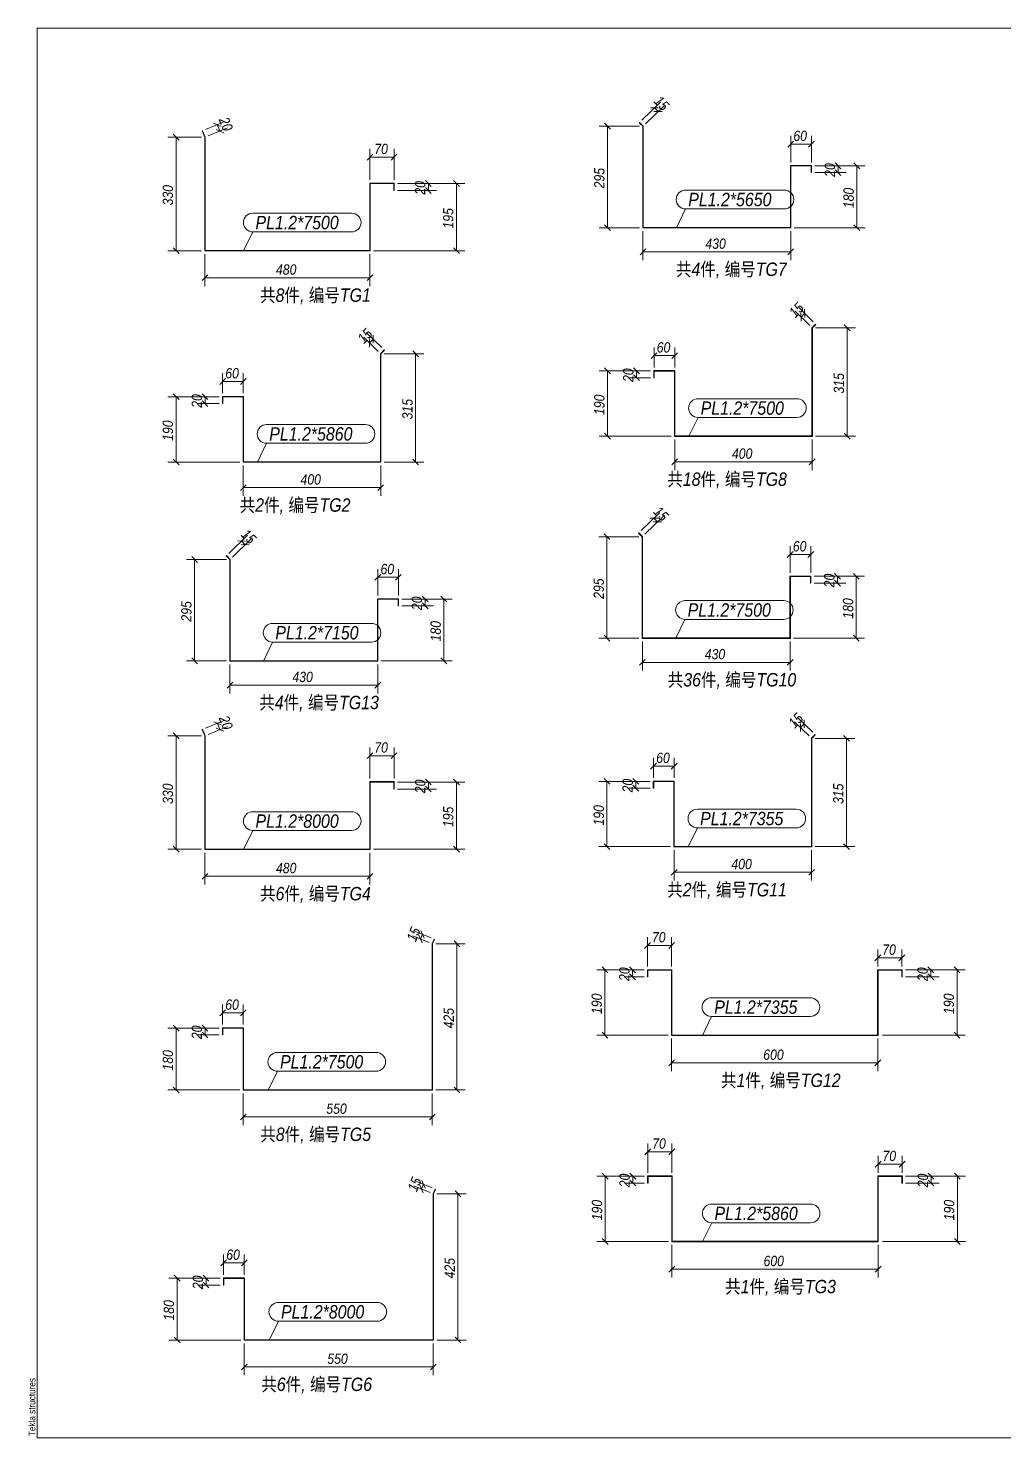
# Model space of a CAD drawing. Header units: millimetres. Extents: x 2 to 589, y 5 to 415.
# Drawn here: x 2.4 to 286.3, y 5 to 415 of the extents above; entities that cross this region are included whole.
import ezdxf

# ---------------------------------------------------------------- set-up
doc = ezdxf.new("R2010")
doc.units = ezdxf.units.MM
doc.linetypes.add('XKITLINE00', pattern=[0])
for name, color, linetype, lineweight in [('DrawingSheet', 5, 'Continuous', 0), ('Part', 2, 'Continuous', 0), ('PartMark', 3, 'Continuous', 0), ('Z-DIMENSIONS', 1, 'Continuous', 0)]:
    doc.layers.add(name, color=color, linetype=linetype, lineweight=lineweight)
doc.styles.add('Arial', font='arial.ttf')
doc.styles.add('Arial Italic', font='ariali.ttf')

msp = doc.modelspace()

# ---------------------------------------------------------------- linework, layer by layer
at = {"layer": 'DrawingSheet', "color": 5, "linetype": 'XKITLINE00', "lineweight": 0}
for p, q in [((589, 415), (5, 415)), ((5, 415), (5, 5)), ((5, 5), (589, 5))]:
    msp.add_line(p, q, dxfattribs=at)
at = {"layer": 'Part', "color": 2, "linetype": 'XKITLINE00', "lineweight": 0}
for p, q in [((180.25, 387.6), (180.17, 387.52)), ((180.17, 387.52), (181.2, 386.46)), ((181.32, 386.51), (180.25, 387.6)), ((181.2, 386.46), (181.2, 356.92)), ((181.32, 386.51), (181.32, 357.04)), ((53.02, 385.11), (53.13, 385.16)), ((53.02, 385.11), (53.77, 383.27)), ((53.13, 385.16), (53.89, 383.3)), ((53.77, 383.27), (53.77, 350.23)), ((53.89, 383.3), (53.89, 350.35)), ((224.2, 375.04), (224.2, 357.04)), ((230.32, 375.04), (224.2, 375.04)), ((224.32, 374.92), (224.32, 356.92)), ((230.2, 374.92), (224.32, 374.92)), ((230.2, 374.92), (230.2, 372.98)), ((230.32, 375.04), (230.32, 372.98)), ((101.77, 369.95), (101.77, 350.35)), ((108.89, 369.95), (101.77, 369.95)), ((101.89, 369.83), (101.89, 350.23)), ((108.77, 369.83), (101.89, 369.83)), ((108.77, 369.83), (108.77, 367.79)), ((108.89, 369.95), (108.89, 367.79)), ((230.32, 372.98), (230.2, 372.98)), ((108.89, 367.79), (108.77, 367.79)), ((224.32, 356.92), (181.2, 356.92)), ((181.32, 357.04), (224.2, 357.04)), ((53.77, 350.23), (101.89, 350.23)), ((53.89, 350.35), (101.77, 350.35)), ((230.43, 327.85), (231.5, 328.94)), ((231.58, 328.86), (230.55, 327.8)), ((231.5, 328.94), (231.58, 328.86)), ((230.43, 327.85), (230.43, 296.39)), ((230.55, 327.8), (230.55, 296.27)), ((104.91, 320.33), (105.97, 321.42)), ((104.91, 320.33), (104.91, 288.87)), ((106.06, 321.34), (105.03, 320.28)), ((105.03, 320.28), (105.03, 288.75)), ((105.97, 321.42), (106.06, 321.34)), ((190.55, 315.39), (184.43, 315.39)), ((184.43, 315.39), (184.43, 313.33)), ((184.43, 313.33), (184.55, 313.33)), ((190.43, 315.27), (184.55, 315.27)), ((184.55, 315.27), (184.55, 313.33)), ((190.43, 296.27), (190.43, 315.27)), ((190.55, 315.39), (190.55, 296.39)), ((65.03, 307.87), (58.91, 307.87)), ((58.91, 307.87), (58.91, 305.81)), ((64.91, 307.75), (59.03, 307.75)), ((59.03, 307.75), (59.03, 305.81)), ((64.91, 288.75), (64.91, 307.75)), ((65.03, 307.87), (65.03, 288.87)), ((58.91, 305.81), (59.03, 305.81)), ((230.55, 296.27), (190.43, 296.27)), ((230.43, 296.39), (190.55, 296.39)), ((105.03, 288.75), (64.91, 288.75)), ((104.91, 288.87), (65.03, 288.87)), ((180.08, 268.21), (180, 268.13)), ((180, 268.13), (181.03, 267.07)), ((181.15, 267.12), (180.08, 268.21)), ((181.03, 267.07), (181.03, 237.53)), ((181.15, 267.12), (181.15, 237.65)), ((60.11, 261.59), (60.02, 261.51)), ((60.02, 261.51), (61.05, 260.45)), ((61.17, 260.5), (60.11, 261.59)), ((61.05, 260.45), (61.05, 230.91)), ((61.17, 260.5), (61.17, 231.03)), ((224.03, 255.65), (224.03, 237.65)), ((230.15, 255.65), (224.03, 255.65)), ((224.15, 255.53), (224.15, 237.53)), ((230.03, 255.53), (224.15, 255.53)), ((230.03, 255.53), (230.03, 253.59)), ((230.15, 255.65), (230.15, 253.59)), ((230.15, 253.59), (230.03, 253.59)), ((104.05, 249.03), (104.05, 231.03)), ((110.17, 249.03), (104.05, 249.03)), ((104.17, 248.91), (104.17, 230.91)), ((110.05, 248.91), (104.17, 248.91)), ((110.05, 248.91), (110.05, 246.97)), ((110.17, 246.97), (110.05, 246.97)), ((110.17, 249.03), (110.17, 246.97)), ((224.15, 237.53), (181.03, 237.53)), ((181.15, 237.65), (224.03, 237.65)), ((104.17, 230.91), (61.05, 230.91)), ((61.17, 231.03), (104.05, 231.03)), ((53.02, 211.02), (53.13, 211.07)), ((53.02, 211.02), (53.77, 209.18)), ((53.13, 211.07), (53.89, 209.21)), ((53.77, 209.18), (53.77, 176.13)), ((53.89, 209.21), (53.89, 176.25)), ((230.26, 208.46), (231.33, 209.55)), ((231.41, 209.47), (230.38, 208.41)), ((231.33, 209.55), (231.41, 209.47)), ((230.26, 208.46), (230.26, 177)), ((230.38, 208.41), (230.38, 176.88)), ((101.77, 195.85), (101.77, 176.25)), ((108.89, 195.85), (101.77, 195.85)), ((101.89, 195.73), (101.89, 176.13)), ((108.77, 195.73), (101.89, 195.73)), ((108.77, 195.73), (108.77, 193.69)), ((108.89, 193.69), (108.77, 193.69)), ((108.89, 195.85), (108.89, 193.69)), ((190.38, 196), (184.26, 196)), ((184.26, 196), (184.26, 193.94)), ((184.26, 193.94), (184.38, 193.94)), ((190.26, 195.88), (184.38, 195.88)), ((184.38, 195.88), (184.38, 193.94)), ((190.26, 176.88), (190.26, 195.88)), ((190.38, 196), (190.38, 177)), ((230.38, 176.88), (190.26, 176.88)), ((230.26, 177), (190.38, 177)), ((53.77, 176.13), (101.89, 176.13)), ((53.89, 176.25), (101.77, 176.25)), ((120.48, 150.08), (119.91, 148.68)), ((119.91, 148.68), (119.91, 106.23)), ((120.03, 148.65), (120.59, 150.03)), ((120.03, 148.65), (120.03, 106.11)), ((120.59, 150.03), (120.48, 150.08)), ((182.54, 141.16), (182.54, 139.1)), ((182.54, 141.16), (189.66, 141.16)), ((182.66, 141.04), (182.66, 139.1)), ((182.66, 141.04), (189.54, 141.04)), ((189.54, 141.04), (189.54, 122.04)), ((189.66, 141.16), (189.66, 122.16)), ((249.54, 122.16), (249.54, 141.16)), ((256.66, 141.16), (249.54, 141.16)), ((249.66, 141.04), (249.66, 122.04)), ((256.54, 141.04), (249.66, 141.04)), ((256.54, 141.04), (256.54, 139.1)), ((256.66, 141.16), (256.66, 139.1)), ((182.66, 139.1), (182.54, 139.1)), ((256.54, 139.1), (256.66, 139.1)), ((65.03, 124.23), (58.91, 124.23)), ((58.91, 124.23), (58.91, 122.17)), ((64.91, 124.11), (59.03, 124.11)), ((59.03, 124.11), (59.03, 122.17)), ((64.91, 124.11), (64.91, 106.11)), ((65.03, 106.23), (65.03, 124.23)), ((59.03, 122.17), (58.91, 122.17)), ((189.54, 122.04), (249.66, 122.04)), ((189.66, 122.16), (249.54, 122.16)), ((120.03, 106.11), (64.91, 106.11)), ((119.91, 106.23), (65.03, 106.23)), ((182.62, 81.16), (182.62, 79.1)), ((182.62, 81.16), (189.74, 81.16)), ((182.74, 79.1), (182.62, 79.1)), ((182.74, 81.04), (182.74, 79.1)), ((182.74, 81.04), (189.62, 81.04)), ((189.62, 81.04), (189.62, 62.04)), ((189.74, 81.16), (189.74, 62.16)), ((249.62, 62.16), (249.62, 81.16)), ((256.74, 81.16), (249.62, 81.16)), ((249.74, 81.04), (249.74, 62.04)), ((256.62, 81.04), (249.74, 81.04)), ((256.62, 81.04), (256.62, 79.1)), ((256.62, 79.1), (256.74, 79.1)), ((256.74, 81.16), (256.74, 79.1)), ((120.77, 77.36), (120.19, 75.96)), ((120.19, 75.96), (120.19, 33.5)), ((120.31, 75.93), (120.88, 77.31)), ((120.31, 75.93), (120.31, 33.38)), ((120.88, 77.31), (120.77, 77.36)), ((189.62, 62.04), (249.74, 62.04)), ((189.74, 62.16), (249.62, 62.16)), ((65.31, 51.5), (59.19, 51.5)), ((59.19, 51.5), (59.19, 49.44)), ((59.31, 49.44), (59.19, 49.44)), ((65.19, 51.38), (59.31, 51.38)), ((59.31, 51.38), (59.31, 49.44)), ((65.19, 51.38), (65.19, 33.38)), ((65.31, 33.5), (65.31, 51.5)), ((120.31, 33.38), (65.19, 33.38)), ((120.19, 33.5), (65.31, 33.5))]:
    msp.add_line(p, q, dxfattribs=at)
at = {"layer": 'PartMark', "color": 1, "linetype": 'XKITLINE00', "lineweight": 0}
for p, q in [((193.66, 367.9), (222.41, 367.9)), ((67.75, 361.2), (96.5, 361.2)), ((190.99, 356.94), (193.66, 362.44)), ((193.66, 362.44), (222.41, 362.44)), ((65.08, 350.25), (67.75, 355.74)), ((67.75, 355.74), (96.5, 355.74)), ((197.28, 307.24), (226.03, 307.24)), ((71.75, 299.72), (100.5, 299.72)), ((194.61, 296.29), (197.28, 301.78)), ((197.28, 301.78), (226.03, 301.78)), ((69.08, 288.77), (71.75, 294.26)), ((71.75, 294.26), (100.5, 294.26)), ((193.49, 248.51), (222.24, 248.51)), ((190.82, 237.56), (193.49, 243.05)), ((193.49, 243.05), (222.24, 243.05)), ((73.52, 241.89), (102.26, 241.89)), ((70.85, 230.93), (73.52, 236.43)), ((73.52, 236.43), (102.26, 236.43)), ((67.75, 187.11), (96.5, 187.11)), ((197.11, 187.85), (225.86, 187.85)), ((65.08, 176.16), (67.75, 181.65)), ((67.75, 181.65), (96.5, 181.65)), ((194.44, 176.9), (197.11, 182.39)), ((197.11, 182.39), (225.86, 182.39)), ((201.21, 133), (229.96, 133)), ((198.54, 122.05), (201.21, 127.54)), ((201.21, 127.54), (229.96, 127.54)), ((74.89, 117.09), (103.64, 117.09)), ((72.22, 106.14), (74.89, 111.63)), ((74.89, 111.63), (103.64, 111.63)), ((201.29, 73), (230.03, 73)), ((198.61, 62.05), (201.29, 67.54)), ((201.29, 67.54), (230.03, 67.54)), ((75.18, 44.37), (103.93, 44.37)), ((72.51, 33.41), (75.18, 38.91)), ((75.18, 38.91), (103.93, 38.91))]:
    msp.add_line(p, q, dxfattribs=at)
at = {"layer": 'PartMark', "color": 7}
msp.add_line((190.49, 288.87), (230.49, 288.87), dxfattribs=at)
at = {"layer": 'PartMark', "color": 1, "linetype": 'XKITLINE00', "lineweight": 0}
for centre, start, end in [((193.66, 365.17), 90, 270), ((222.41, 365.17), 270, 90), ((67.75, 358.47), 90, 270), ((96.5, 358.47), 270, 90), ((197.28, 304.51), 90, 270), ((226.03, 304.51), 270, 90), ((71.75, 296.99), 90, 270), ((100.5, 296.99), 270, 90), ((193.49, 245.78), 90, 270), ((222.24, 245.78), 270, 90), ((73.52, 239.16), 90, 270), ((102.26, 239.16), 270, 90), ((67.75, 184.38), 90, 270), ((96.5, 184.38), 270, 90), ((197.11, 185.12), 90, 270), ((225.86, 185.12), 270, 90), ((201.21, 130.27), 90, 270), ((229.96, 130.27), 270, 90), ((74.89, 114.36), 90, 270), ((103.64, 114.36), 270, 90), ((201.29, 70.27), 90, 270), ((230.03, 70.27), 270, 90), ((75.18, 41.64), 90, 270), ((103.93, 41.64), 270, 90)]:
    msp.add_arc(centre, 2.73, start, end, dxfattribs=at)
at = {"layer": 'Z-DIMENSIONS', "color": 4, "linetype": 'XKITLINE00', "lineweight": 0}
for p, q in [((180.93, 388.26), (186.34, 393.53)), ((181.97, 387.18), (187.39, 392.46)), ((185.82, 391.84), (183.42, 391.87)), ((186.87, 390.77), (184.47, 390.8)), ((184.62, 391.86), (185.67, 390.78)), ((54, 385.51), (59.65, 387.82)), ((54.75, 383.66), (60.41, 385.97)), ((58.54, 386.45), (56.32, 387.38)), ((59.29, 384.6), (57.08, 385.53)), ((57.43, 386.91), (58.18, 385.06)), ((180.26, 386.48), (168.56, 386.48)), ((170.11, 387.33), (171.81, 385.63)), ((170.96, 356.98), (170.96, 386.48)), ((52.83, 383.29), (43.03, 383.29)), ((44.58, 384.13), (46.28, 382.44)), ((45.43, 350.29), (45.43, 383.29)), ((225.11, 382.14), (223.41, 380.44)), ((224.26, 375.98), (224.26, 383.69)), ((231.11, 382.14), (229.41, 380.44)), ((230.26, 375.98), (230.26, 383.69)), ((102.68, 378.33), (100.98, 376.64)), ((101.83, 370.89), (101.83, 379.88)), ((101.83, 377.48), (108.83, 377.48)), ((109.68, 378.33), (107.98, 376.64)), ((108.83, 370.89), (108.83, 379.88)), ((224.26, 381.29), (230.26, 381.29)), ((231.26, 374.98), (240.43, 374.98)), ((231.26, 374.98), (245.9, 374.98)), ((237.18, 375.83), (238.88, 374.13)), ((237.18, 373.83), (238.88, 372.13)), ((238.03, 372.98), (238.03, 374.98)), ((242.65, 375.83), (244.35, 374.13)), ((243.5, 356.98), (243.5, 374.98)), ((109.83, 369.83), (121.23, 369.83)), ((109.83, 369.83), (129.4, 369.83)), ((117.98, 370.67), (119.68, 368.98)), ((118.83, 367.79), (118.83, 369.83)), ((126.15, 370.67), (127.85, 368.98)), ((127, 350.29), (127, 369.83)), ((231.26, 372.98), (240.43, 372.98)), ((109.83, 367.79), (121.23, 367.79)), ((117.98, 368.63), (119.68, 366.94)), ((180.26, 356.98), (168.56, 356.98)), ((170.11, 357.83), (171.81, 356.13)), ((225.26, 356.98), (245.9, 356.98)), ((242.65, 357.83), (244.35, 356.13)), ((181.26, 355.98), (181.26, 347.53)), ((224.26, 355.98), (224.26, 347.53)), ((52.83, 350.29), (43.03, 350.29)), ((44.58, 351.13), (46.28, 349.44)), ((53.83, 349.29), (53.83, 340.01)), ((101.83, 349.29), (101.83, 340.01)), ((102.83, 350.29), (129.4, 350.29)), ((126.15, 351.13), (127.85, 349.44)), ((182.11, 350.78), (180.41, 349.09)), ((181.26, 349.93), (224.26, 349.93)), ((225.11, 350.78), (223.41, 349.09)), ((54.68, 343.26), (52.98, 341.57)), ((53.83, 342.41), (101.83, 342.41)), ((102.68, 343.26), (100.98, 341.57)), ((229.78, 328.52), (225.54, 332.66)), ((230.83, 329.6), (226.59, 333.73)), ((227.24, 332.18), (227.27, 329.78)), ((228.29, 333.26), (228.32, 330.86)), ((227.26, 330.98), (228.3, 332.06)), ((239.81, 328.68), (241.51, 326.98)), ((104.25, 321.01), (100.01, 325.14)), ((105.3, 322.08), (101.06, 326.21)), ((101.71, 324.66), (101.74, 322.26)), ((101.73, 323.46), (102.78, 324.54)), ((102.76, 325.74), (102.79, 323.34)), ((231.49, 327.83), (243.06, 327.83)), ((240.66, 296.33), (240.66, 327.83)), ((105.97, 320.31), (117.53, 320.31)), ((114.28, 321.16), (115.98, 319.46)), ((115.13, 288.81), (115.13, 320.31)), ((185.34, 320.61), (183.65, 318.91)), ((184.49, 316.33), (184.49, 322.16)), ((191.34, 320.61), (189.65, 318.91)), ((190.49, 316.33), (190.49, 322.16)), ((170.11, 316.18), (171.81, 314.48)), ((178.53, 316.18), (180.23, 314.48)), ((184.49, 319.76), (190.49, 319.76)), ((59.82, 313.09), (58.12, 311.39)), ((58.97, 308.81), (58.97, 314.64)), ((58.97, 312.24), (64.97, 312.24)), ((65.82, 313.09), (64.12, 311.39)), ((64.97, 308.81), (64.97, 314.64)), ((183.49, 315.33), (168.56, 315.33)), ((170.96, 296.33), (170.96, 315.33)), ((183.49, 315.33), (176.98, 315.33)), ((183.49, 313.33), (176.98, 313.33)), ((178.53, 314.18), (180.23, 312.48)), ((179.38, 313.33), (179.38, 315.33)), ((57.97, 307.81), (43.03, 307.81)), ((44.58, 308.66), (46.28, 306.96)), ((45.43, 288.81), (45.43, 307.81)), ((57.97, 307.81), (51.45, 307.81)), ((53, 308.66), (54.7, 306.96)), ((53.85, 305.81), (53.85, 307.81)), ((57.97, 305.81), (51.45, 305.81)), ((53, 306.66), (54.7, 304.96)), ((189.49, 296.33), (168.56, 296.33)), ((170.11, 297.18), (171.81, 295.48)), ((190.49, 295.33), (190.49, 286.47)), ((230.49, 295.33), (230.49, 286.47)), ((231.49, 296.33), (243.06, 296.33)), ((239.81, 297.18), (241.51, 295.48)), ((63.97, 288.81), (43.03, 288.81)), ((44.58, 289.66), (46.28, 287.96)), ((64.97, 287.81), (64.97, 278.96)), ((104.97, 287.81), (104.97, 278.96)), ((105.97, 288.81), (117.53, 288.81)), ((114.28, 289.66), (115.98, 287.96)), ((191.34, 289.72), (189.65, 288.03)), ((231.34, 289.72), (229.65, 288.03)), ((65.82, 282.2), (64.12, 280.51)), ((64.97, 281.36), (104.97, 281.36)), ((105.82, 282.2), (104.12, 280.51)), ((180.76, 268.87), (186.17, 274.14)), ((181.8, 267.79), (187.22, 273.07)), ((185.65, 272.45), (183.25, 272.48)), ((186.7, 271.38), (184.3, 271.41)), ((184.45, 272.47), (185.5, 271.39)), ((60.78, 262.25), (66.19, 267.52)), ((180.09, 267.09), (168.39, 267.09)), ((169.94, 267.94), (171.64, 266.25)), ((170.79, 237.59), (170.79, 267.09)), ((61.83, 261.17), (67.24, 266.45)), ((65.67, 265.83), (63.27, 265.86)), ((66.72, 264.76), (64.32, 264.79)), ((64.47, 265.85), (65.52, 264.77)), ((224.94, 262.75), (223.24, 261.05)), ((224.09, 256.59), (224.09, 264.3)), ((230.94, 262.75), (229.24, 261.05)), ((230.09, 256.59), (230.09, 264.3)), ((60.11, 260.47), (48.41, 260.47)), ((49.96, 261.32), (51.66, 259.62)), ((50.81, 230.97), (50.81, 260.47)), ((224.09, 261.9), (230.09, 261.9)), ((104.96, 256.13), (103.26, 254.43)), ((104.11, 249.97), (104.11, 257.68)), ((104.11, 255.28), (110.11, 255.28)), ((110.96, 256.13), (109.26, 254.43)), ((110.11, 249.97), (110.11, 257.68)), ((231.09, 255.59), (240.26, 255.59)), ((231.09, 255.59), (245.73, 255.59)), ((237.01, 256.44), (238.71, 254.75)), ((237.01, 254.44), (238.71, 252.75)), ((237.86, 253.59), (237.86, 255.59)), ((242.48, 256.44), (244.18, 254.75)), ((243.33, 237.59), (243.33, 255.59)), ((231.09, 253.59), (240.26, 253.59)), ((111.11, 248.97), (120.28, 248.97)), ((111.11, 248.97), (125.75, 248.97)), ((111.11, 246.97), (120.28, 246.97)), ((117.03, 249.82), (118.73, 248.12)), ((117.03, 247.82), (118.73, 246.12)), ((117.88, 246.97), (117.88, 248.97)), ((122.5, 249.82), (124.2, 248.12)), ((123.35, 230.97), (123.35, 248.97)), ((169.94, 238.44), (171.64, 236.75)), ((242.48, 238.44), (244.18, 236.75)), ((180.09, 237.59), (168.39, 237.59)), ((181.09, 236.59), (181.09, 228.14)), ((224.09, 236.59), (224.09, 228.14)), ((225.09, 237.59), (245.73, 237.59)), ((60.11, 230.97), (48.41, 230.97)), ((49.96, 231.82), (51.66, 230.12)), ((61.11, 229.97), (61.11, 221.52)), ((104.11, 229.97), (104.11, 221.52)), ((105.11, 230.97), (125.75, 230.97)), ((122.5, 231.82), (124.2, 230.12)), ((181.94, 231.39), (180.24, 229.7)), ((181.09, 230.54), (224.09, 230.54)), ((224.94, 231.39), (223.24, 229.7)), ((61.96, 224.77), (60.26, 223.08)), ((61.11, 223.92), (104.11, 223.92)), ((104.96, 224.77), (103.26, 223.08)), ((54, 211.42), (59.65, 213.73)), ((58.54, 212.36), (56.32, 213.29)), ((229.61, 209.14), (225.37, 213.27)), ((230.66, 210.21), (226.42, 214.34)), ((228.12, 213.87), (228.15, 211.47)), ((52.83, 209.19), (43.03, 209.19)), ((44.58, 210.04), (46.28, 208.34)), ((45.43, 176.19), (45.43, 209.19)), ((54.75, 209.57), (60.41, 211.88)), ((59.29, 210.5), (57.08, 211.43)), ((57.43, 212.82), (58.18, 210.97)), ((227.07, 212.79), (227.1, 210.39)), ((227.09, 211.59), (228.13, 212.67)), ((239.64, 209.29), (241.34, 207.59)), ((101.83, 196.79), (101.83, 205.79)), ((108.83, 196.79), (108.83, 205.79)), ((231.32, 208.44), (242.89, 208.44)), ((240.49, 176.94), (240.49, 208.44)), ((102.68, 204.24), (100.98, 202.54)), ((101.83, 203.39), (108.83, 203.39)), ((109.68, 204.24), (107.98, 202.54)), ((185.17, 201.22), (183.48, 199.52)), ((184.32, 196.94), (184.32, 202.77)), ((191.17, 201.22), (189.48, 199.52)), ((190.32, 196.94), (190.32, 202.77)), ((184.32, 200.37), (190.32, 200.37)), ((109.83, 195.73), (121.23, 195.73)), ((109.83, 195.73), (129.4, 195.73)), ((109.83, 193.69), (121.23, 193.69)), ((117.98, 196.58), (119.68, 194.88)), ((117.98, 194.54), (119.68, 192.84)), ((118.83, 193.69), (118.83, 195.73)), ((126.15, 196.58), (127.85, 194.88)), ((127, 176.19), (127, 195.73)), ((183.32, 195.94), (168.39, 195.94)), ((169.94, 196.79), (171.64, 195.09)), ((170.79, 176.94), (170.79, 195.94)), ((183.32, 195.94), (176.81, 195.94)), ((183.32, 193.94), (176.81, 193.94)), ((178.36, 196.79), (180.06, 195.09)), ((178.36, 194.79), (180.06, 193.09)), ((179.21, 193.94), (179.21, 195.94)), ((44.58, 177.04), (46.28, 175.34)), ((126.15, 177.04), (127.85, 175.34)), ((189.32, 176.94), (168.39, 176.94)), ((169.94, 177.79), (171.64, 176.09)), ((231.32, 176.94), (242.89, 176.94)), ((239.64, 177.79), (241.34, 176.09)), ((52.83, 176.19), (43.03, 176.19)), ((53.83, 175.19), (53.83, 165.92)), ((101.83, 175.19), (101.83, 165.92)), ((102.83, 176.19), (129.4, 176.19)), ((190.32, 175.94), (190.32, 167.08)), ((230.32, 175.94), (230.32, 167.08)), ((54.68, 169.17), (52.98, 167.47)), ((53.83, 168.32), (101.83, 168.32)), ((102.68, 169.17), (100.98, 167.47)), ((191.17, 170.33), (189.48, 168.64)), ((190.32, 169.48), (230.32, 169.48)), ((231.17, 170.33), (229.48, 168.64)), ((119.61, 150.43), (114.88, 152.36)), ((116.64, 152.56), (117.57, 150.35)), ((119.04, 149.04), (114.31, 150.97)), ((116.07, 151.17), (117, 148.96)), ((116.53, 150.06), (117.1, 151.45)), ((120.97, 148.67), (129.54, 148.67)), ((126.29, 149.51), (127.99, 147.82)), ((127.14, 106.17), (127.14, 148.67)), ((183.45, 149.03), (181.75, 147.33)), ((182.6, 142.1), (182.6, 150.58)), ((182.6, 148.18), (189.6, 148.18)), ((190.45, 149.03), (188.75, 147.33)), ((189.6, 142.1), (189.6, 150.58)), ((250.45, 145.44), (248.75, 143.75)), ((249.6, 142.1), (249.6, 146.99)), ((249.6, 144.59), (256.6, 144.59)), ((257.45, 145.44), (255.75, 143.75)), ((256.6, 142.1), (256.6, 146.99)), ((181.6, 141.1), (167.81, 141.1)), ((169.37, 141.95), (171.06, 140.25)), ((170.21, 122.1), (170.21, 141.1)), ((181.6, 141.1), (175.83, 141.1)), ((177.38, 141.95), (179.08, 140.25)), ((177.38, 139.95), (179.08, 138.25)), ((178.23, 139.1), (178.23, 141.1)), ((257.6, 141.1), (267.41, 141.1)), ((257.6, 141.1), (275.05, 141.1)), ((264.16, 141.95), (265.86, 140.25)), ((264.16, 139.95), (265.86, 138.25)), ((265.01, 139.1), (265.01, 141.1)), ((271.8, 141.95), (273.5, 140.25)), ((272.65, 122.1), (272.65, 141.1)), ((181.6, 139.1), (175.83, 139.1)), ((257.6, 139.1), (267.41, 139.1)), ((59.82, 129.45), (58.12, 127.75)), ((58.97, 125.17), (58.97, 131)), ((58.97, 128.6), (64.97, 128.6)), ((65.82, 129.45), (64.12, 127.75)), ((64.97, 125.17), (64.97, 131)), ((57.97, 124.17), (43.03, 124.17)), ((44.58, 125.01), (46.28, 123.32)), ((45.43, 106.17), (45.43, 124.17)), ((57.97, 124.17), (51.45, 124.17)), ((53, 125.01), (54.7, 123.32)), ((53, 123.01), (54.7, 121.32)), ((53.85, 122.17), (53.85, 124.17)), ((57.97, 122.17), (51.45, 122.17)), ((188.6, 122.1), (167.81, 122.1)), ((169.37, 122.95), (171.06, 121.25)), ((189.6, 121.1), (189.6, 111.64)), ((249.6, 121.1), (249.6, 111.64)), ((250.91, 122.1), (275.05, 122.1)), ((271.8, 122.95), (273.5, 121.25)), ((190.45, 114.89), (188.75, 113.19)), ((250.45, 114.89), (248.75, 113.19)), ((189.6, 114.04), (249.6, 114.04)), ((44.58, 107.01), (46.28, 105.32)), ((126.29, 107.01), (127.99, 105.32)), ((63.97, 106.17), (43.03, 106.17)), ((64.97, 105.17), (64.97, 95.93)), ((119.97, 105.17), (119.97, 95.93)), ((120.97, 106.17), (129.54, 106.17)), ((65.82, 99.18), (64.12, 97.48)), ((120.82, 99.18), (119.12, 97.48)), ((64.97, 98.33), (119.97, 98.33)), ((182.68, 82.1), (182.68, 90.58)), ((189.68, 82.1), (189.68, 90.58)), ((183.53, 89.03), (181.83, 87.34)), ((182.68, 88.18), (189.68, 88.18)), ((190.53, 89.03), (188.83, 87.34)), ((249.68, 82.1), (249.68, 87)), ((256.68, 82.1), (256.68, 87)), ((250.53, 85.44), (248.83, 83.75)), ((249.68, 84.6), (256.68, 84.6)), ((257.53, 85.44), (255.83, 83.75)), ((119.33, 76.32), (114.6, 78.25)), ((119.89, 77.71), (115.17, 79.64)), ((116.36, 78.45), (117.29, 76.24)), ((116.82, 77.34), (117.39, 78.73)), ((116.92, 79.84), (117.85, 77.63)), ((181.68, 81.1), (167.89, 81.1)), ((169.44, 81.95), (171.14, 80.25)), ((170.29, 62.1), (170.29, 81.1)), ((181.68, 81.1), (175.91, 81.1)), ((181.68, 79.1), (175.91, 79.1)), ((177.46, 81.95), (179.16, 80.25)), ((177.46, 79.95), (179.16, 78.25)), ((178.31, 79.1), (178.31, 81.1)), ((257.68, 81.1), (267.49, 81.1)), ((257.68, 81.1), (275.13, 81.1)), ((257.68, 79.1), (267.49, 79.1)), ((264.24, 81.95), (265.94, 80.25)), ((264.24, 79.95), (265.94, 78.25)), ((265.09, 79.1), (265.09, 81.1)), ((271.88, 81.95), (273.58, 80.25)), ((272.73, 62.1), (272.73, 81.1)), ((121.25, 75.94), (129.83, 75.94)), ((126.58, 76.79), (128.28, 75.1)), ((127.43, 33.44), (127.43, 75.94)), ((188.68, 62.1), (167.89, 62.1)), ((169.44, 62.95), (171.14, 61.25)), ((250.99, 62.1), (275.13, 62.1)), ((271.88, 62.95), (273.58, 61.25)), ((59.25, 52.44), (59.25, 58.27)), ((65.25, 52.44), (65.25, 58.27)), ((189.68, 61.1), (189.68, 51.64)), ((249.68, 61.1), (249.68, 51.64)), ((60.1, 56.72), (58.41, 55.03)), ((59.25, 55.87), (65.25, 55.87)), ((66.1, 56.72), (64.41, 55.03)), ((190.53, 54.89), (188.83, 53.19)), ((189.68, 54.04), (249.68, 54.04)), ((250.53, 54.89), (248.83, 53.19)), ((58.25, 51.44), (43.32, 51.44)), ((44.87, 52.29), (46.57, 50.6)), ((45.72, 33.44), (45.72, 51.44)), ((58.25, 51.44), (51.74, 51.44)), ((58.25, 49.44), (51.74, 49.44)), ((53.29, 52.29), (54.99, 50.6)), ((53.29, 50.29), (54.99, 48.6)), ((54.14, 49.44), (54.14, 51.44)), ((64.25, 33.44), (43.32, 33.44)), ((44.87, 34.29), (46.57, 32.6)), ((121.25, 33.44), (129.83, 33.44)), ((126.58, 34.29), (128.28, 32.6)), ((65.25, 32.44), (65.25, 23.21)), ((120.25, 32.44), (120.25, 23.21)), ((66.1, 26.46), (64.41, 24.76)), ((65.25, 25.61), (120.25, 25.61)), ((121.1, 26.46), (119.41, 24.76))]:
    msp.add_line(p, q, dxfattribs=at)
at = {"layer": 'Z-DIMENSIONS', "color": 3}
for p in [(184.62, 391.86), (185.67, 390.78), (57.43, 386.91), (170.96, 386.48), (45.43, 383.29), (58.18, 385.06), (101.83, 377.48), (108.83, 377.48), (224.26, 381.29), (230.26, 381.29), (238.03, 374.98), (243.5, 374.98), (118.83, 369.83), (127, 369.83), (238.03, 372.98), (118.83, 367.79), (170.96, 356.98), (243.5, 356.98), (45.43, 350.29), (127, 350.29), (181.26, 349.93), (224.26, 349.93), (53.83, 342.41), (101.83, 342.41), (227.26, 330.98), (228.3, 332.06), (102.78, 324.54), (240.66, 327.83), (101.73, 323.46), (115.13, 320.31), (184.49, 319.76), (190.49, 319.76), (58.97, 312.24), (64.97, 312.24), (170.96, 315.33), (179.38, 315.33), (179.38, 313.33), (45.43, 307.81), (53.85, 307.81), (53.85, 305.81), (170.96, 296.33), (240.66, 296.33), (45.43, 288.81), (115.13, 288.81), (190.49, 288.87), (230.49, 288.87), (64.97, 281.36), (104.97, 281.36), (184.45, 272.47), (185.5, 271.39), (170.79, 267.09), (64.47, 265.85), (65.52, 264.77), (50.81, 260.47), (224.09, 261.9), (230.09, 261.9), (104.11, 255.28), (110.11, 255.28), (237.86, 255.59), (243.33, 255.59), (237.86, 253.59), (117.88, 248.97), (117.88, 246.97), (123.35, 248.97), (170.79, 237.59), (243.33, 237.59), (50.81, 230.97), (123.35, 230.97), (181.09, 230.54), (224.09, 230.54), (61.11, 223.92), (104.11, 223.92), (45.43, 209.19), (57.43, 212.82), (58.18, 210.97), (227.09, 211.59), (228.13, 212.67), (240.49, 208.44), (101.83, 203.39), (108.83, 203.39), (184.32, 200.37), (190.32, 200.37), (118.83, 195.73), (118.83, 193.69), (127, 195.73), (170.79, 195.94), (179.21, 195.94), (179.21, 193.94), (170.79, 176.94), (240.49, 176.94), (45.43, 176.19), (127, 176.19), (53.83, 168.32), (101.83, 168.32), (190.32, 169.48), (230.32, 169.48), (116.53, 150.06), (117.1, 151.45), (127.14, 148.67), (182.6, 148.18), (189.6, 148.18), (249.6, 144.59), (256.6, 144.59), (170.21, 141.1), (178.23, 141.1), (265.01, 141.1), (272.65, 141.1), (178.23, 139.1), (265.01, 139.1), (58.97, 128.6), (64.97, 128.6), (45.43, 124.17), (53.85, 124.17), (53.85, 122.17), (170.21, 122.1), (272.65, 122.1), (189.6, 114.04), (249.6, 114.04), (45.43, 106.17), (127.14, 106.17), (64.97, 98.33), (119.97, 98.33), (182.68, 88.18), (189.68, 88.18), (249.68, 84.6), (256.68, 84.6), (117.39, 78.73), (170.29, 81.1), (178.31, 81.1), (178.31, 79.1), (265.09, 81.1), (265.09, 79.1), (272.73, 81.1), (116.82, 77.34), (127.43, 75.94), (170.29, 62.1), (272.73, 62.1), (59.25, 55.87), (65.25, 55.87), (189.68, 54.04), (249.68, 54.04), (45.72, 51.44), (54.14, 51.44), (54.14, 49.44), (45.72, 33.44), (127.43, 33.44), (65.25, 25.61), (120.25, 25.61)]:
    msp.add_point(p, dxfattribs=at)

# ---------------------------------------------------------------- texts
at = {"layer": 'DrawingSheet', "color": 5, "style": 'Arial', "width": 0.85}
msp.add_text('Tekla structures', height=2, rotation=90, dxfattribs=at).set_placement((4.5, 5.5))
at = {"layer": 'PartMark', "color": 7, "style": 'Arial Italic', "width": 0.85}
for s, p in [('PL1.2*5650', (194.44, 363.22)), ('PL1.2*7500', (68.53, 356.52)), ('共4件, 编号TG7', (190.86, 342.93)), ('共8件, 编号TG1', (69.85, 335.41)), ('PL1.2*7500', (198.06, 302.56)), ('PL1.2*5860', (72.53, 295.04)), ('共18件, 编号TG8', (188.33, 281.87)), ('共2件, 编号TG2', (63.92, 274.36)), ('PL1.2*7500', (194.27, 243.83)), ('PL1.2*7150', (74.3, 237.21)), ('共36件, 编号TG10', (188.47, 223.54)), ('共4件, 编号TG13', (69.61, 216.92)), ('PL1.2*8000', (68.53, 182.43)), ('PL1.2*7355', (197.89, 183.17)), ('共6件, 编号TG4', (69.85, 161.32)), ('共2件, 编号TG11', (188.31, 162.48)), ('PL1.2*7355', (201.99, 128.32)), ('PL1.2*7500', (75.67, 112.41)), ('共1件, 编号TG12', (203.96, 107.04)), ('共8件, 编号TG5', (69.92, 91.33)), ('PL1.2*5860', (202.07, 68.32)), ('共1件, 编号TG3', (205.15, 47.04)), ('PL1.2*8000', (75.96, 39.69)), ('共6件, 编号TG6', (70.21, 18.61))]:
    msp.add_text(s, height=3.9, dxfattribs=at).set_placement(p)
at = {"layer": 'Z-DIMENSIONS', "color": 3, "style": 'Arial Italic', "width": 0.85}
for s, rotation, p in [('15', -45.7335, (184.24, 393.54)), ('20', -67.821, (57.8, 388.39)), ('295', 90.0002, (170.06, 368.4)), ('20', 90.0002, (237.13, 371.76)), ('330', 90.0002, (44.53, 363.45)), ('20', 90.0002, (117.93, 366.58)), ('180', 90.0002, (242.6, 362.65)), ('195', 90.0002, (126.1, 356.72)), ('15', 45.7335, (225.58, 330.55)), ('15', 45.7335, (100.06, 323.04)), ('20', 90.0002, (178.48, 312.1)), ('315', 90.0002, (239.76, 308.74)), ('20', 90.0002, (52.95, 304.58)), ('190', 90.0002, (170.06, 302.49)), ('315', 90.0002, (114.23, 301.22)), ('190', 90.0002, (44.53, 294.97)), ('15', -45.7335, (184.06, 274.15)), ('15', -45.7335, (64.09, 267.53)), ('295', 90.0002, (169.89, 249.01)), ('20', 90.0002, (236.96, 252.37)), ('295', 90.0002, (49.91, 242.39)), ('20', 90.0002, (116.98, 245.75)), ('180', 90.0002, (242.43, 243.26)), ('180', 90.0002, (122.45, 236.64)), ('20', -67.821, (57.8, 214.3)), ('15', 45.7335, (225.41, 211.16)), ('330', 90.0002, (44.53, 189.36)), ('20', 90.0002, (117.93, 192.49)), ('20', 90.0002, (178.31, 192.71)), ('315', 90.0002, (239.59, 189.35)), ('190', 90.0002, (169.89, 183.1)), ('195', 90.0002, (126.1, 182.63)), ('15', 67.8325, (115.14, 149.04)), ('20', 90.0002, (177.33, 137.87)), ('20', 90.0002, (264.11, 137.87)), ('190', 90.0002, (169.31, 128.26)), ('190', 90.0002, (271.75, 128.26)), ('425', 90.0002, (126.24, 124.08)), ('20', 90.0002, (52.95, 120.94)), ('180', 90.0002, (44.53, 111.83)), ('15', 67.8325, (115.43, 76.32)), ('20', 90.0002, (177.41, 77.87)), ('20', 90.0002, (264.19, 77.87)), ('190', 90.0002, (169.39, 68.26)), ('190', 90.0002, (271.83, 68.26)), ('425', 90.0002, (126.53, 51.36)), ('20', 90.0002, (53.24, 48.22)), ('180', 90.0002, (44.82, 39.11))]:
    msp.add_text(s, height=3, rotation=rotation, dxfattribs=at).set_placement(p)
for s, p in [('70', (103.1, 378.38)), ('60', (225.03, 382.19)), ('430', (199.42, 350.83)), ('480', (74.49, 343.31)), ('60', (185.27, 320.66)), ('60', (59.74, 313.14)), ('400', (207.16, 289.77)), ('400', (81.63, 282.26)), ('60', (224.86, 262.8)), ('60', (104.89, 256.18)), ('430', (199.25, 231.44)), ('430', (79.27, 224.82)), ('70', (103.1, 204.29)), ('60', (185.1, 201.27)), ('480', (74.49, 169.22)), ('400', (206.99, 170.38)), ('70', (183.88, 149.08)), ('70', (250.88, 145.49)), ('60', (59.74, 129.5)), ('600', (216.26, 114.94)), ('550', (89.13, 99.23)), ('70', (183.95, 89.08)), ('70', (250.95, 85.5)), ('60', (60.03, 56.77)), ('600', (216.34, 54.94)), ('550', (89.42, 26.51))]:
    msp.add_text(s, height=3, dxfattribs=at).set_placement(p)

doc.saveas('drawing.dxf')
